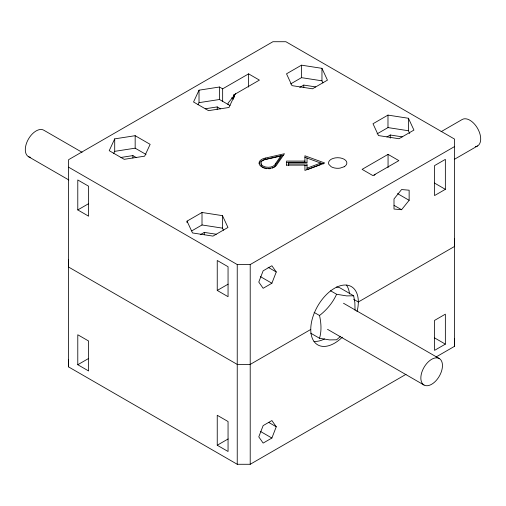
<?xml version="1.0" encoding="UTF-8"?>
<svg xmlns="http://www.w3.org/2000/svg" width="506" height="506" viewBox="0 0 506 506"><rect width="100%" height="100%" fill="white"/><g stroke="black" fill="none" stroke-linecap="round" stroke-linejoin="round"><path stroke-width="0.76" d="M406.021 374.326L250.211 464.28L237.238 464.28L68.595 366.913L68.595 359.424M77.785 364.725L77.785 334.763L88.601 341.006L88.601 370.968L77.785 364.725L88.664 358.444M77.785 209.927L77.785 179.965L88.601 186.208L88.601 216.17L77.785 209.927L88.664 203.646M113.736 153.432L114.704 151.345L114.704 138.865L135.165 135.697L150.143 144.349L144.659 156.158L124.198 159.327L109.22 150.68L114.704 138.865M132.882 157.961L132.882 155.601L120.947 157.448M146.057 154.469L135.165 148.182L135.165 135.697M187.03 222.697L187.03 221.135L202.008 212.488L222.476 215.651L227.959 227.466L212.975 236.112L192.514 232.95L187.03 221.135M198.055 104.748L199.022 102.661L199.022 90.182L219.49 87.013L222.653 88.841L248.598 73.863L259.407 80.106L233.462 95.084L233.462 98.986M191.799 230.869L202.008 224.968L202.008 212.488M204.297 234.746L204.297 232.387L216.233 234.234M217.245 290.444L217.245 260.482L228.054 266.725L228.054 296.687L217.245 290.444L228.124 284.163M217.2 109.277L217.2 106.918L205.265 108.765M230.085 105.615L219.49 99.499L219.49 87.013M223.443 230.217L222.476 228.136L222.476 215.651M228.061 104.698L228.061 103.142L233.734 96.083M234.468 97.222L234.468 95.666L233.462 95.084M68.595 167.176L237.238 264.549L237.238 464.28M454.546 146.576L250.211 264.549L250.211 464.28M265.214 158.106A9.171 5.294 0 0 0 262.228 167.119A9.171 5.294 0 0 0 277.237 164.108L284.461 153.742L265.214 158.106L265.214 159.605L268.294 158.909M272.298 168.074A7.248 4.187 0 0 0 274.752 166.43L275.447 165.222L275.447 163.729L281.039 155.696L264.157 159.649A7.248 4.187 0 0 0 263.487 166.278A7.248 4.187 0 0 0 274.752 164.937L275.447 163.729M281.039 155.696L281.039 157.195L275.447 165.222M286.573 165.285L286.573 161.085L304.922 161.085M288.679 165.418L288.679 162.306L307.028 162.306M290.602 83.945L301.494 77.658L301.494 65.173L321.961 68.335L327.445 80.15L312.461 88.803L292 85.634L286.516 73.819L301.494 65.173M303.783 87.43L303.783 85.078L315.719 86.918M307.028 162.369L307.028 157.999M322.929 82.908L321.961 80.821L321.961 68.335M377.084 133.875L387.982 127.588L387.982 115.102L408.443 118.271L413.927 130.086L398.949 138.733L378.482 135.564L373.004 123.755L387.982 115.102M390.265 138.151L390.265 135.007L402.2 136.854M409.733 133.533L408.443 130.75L408.443 118.271M409.139 200.306L409.139 190.212L401.574 189.541L394.003 198.953L394.003 209.041L401.574 209.718L409.139 200.306L397.552 193.615M445.356 189.333L445.356 159.371L434.546 165.614L434.546 195.575L445.356 189.333L434.477 183.052M436.09 356.964L454.546 346.313L454.546 338.824M355.054 310.229L354.851 302.569L353.675 295.789L339.431 287.566L336.56 287.022M340.627 336.288L336.604 339.792L329.589 339.912L319.526 338.267C321.74 330.842 321.177 322.98 319.526 315.504L314.099 312.373M271.886 283.24L276.257 271.981L271.886 265.764L263.152 270.805L258.781 282.07L263.152 288.287L271.886 283.24L260.299 276.548M271.886 438.038L276.257 426.773L271.886 420.562L263.152 425.603L258.781 436.868L263.152 443.079L271.886 438.038L260.299 431.346M199.022 90.182L193.539 101.997L208.523 110.643L228.984 107.481L234.468 95.666M353.675 295.789L346.661 295.902L336.604 294.264C332.79 302.658 326.787 309.862 319.526 315.504M234.683 94.907L235.625 93.73M374.143 175.424L375.085 174.247M299.748 87.405L303.783 85.078M200.262 234.714L204.297 232.387M386.907 136.949L390.265 135.007M388.058 154.381L362.113 169.358L372.922 175.601L398.867 160.623L388.058 154.381L388.058 167.606M441.068 131.705L462.244 119.479A15.288 8.83 60 0 1 478.467 130.074A15.288 8.83 60 0 1 475.292 146.651M454.306 159.371L477.531 145.962M310.76 329.457L250.211 364.415L237.238 364.415L68.595 267.048L68.595 159.687L272.924 41.72L285.896 41.72L454.546 139.087L454.546 246.447L358.33 301.993L353.669 299.305M217.245 445.242L228.054 451.485L228.054 421.523L217.245 415.281L217.245 445.242L228.124 438.961M445.356 344.131L434.546 350.367L434.546 320.412L445.356 314.169L445.356 344.131L434.477 337.85M307.028 168.188L320.817 163.027L320.817 164.52L307.028 169.687L307.028 163.919L288.679 163.919M269.831 158.555L283.689 155.412M199.022 102.661L219.49 99.499M114.704 151.345L135.165 148.182M286.573 162.584L304.922 162.584L304.922 155.791L324.725 163.008L304.922 170.427L304.922 165.133L286.573 165.133M304.732 165.418L307.028 165.418M237.238 264.549L250.211 264.549M301.494 77.658L321.961 80.821M387.982 127.588L408.443 130.75M202.008 224.968L222.476 228.136M304.922 157.29L323.258 163.976M231.609 97.81L233.652 98.986M394.073 205.392L401.574 209.718M217.2 106.918L220.565 108.86M132.882 155.601L136.24 157.543M330.5 290.741L336.604 294.264M82.08 152.312L43.756 130.187A15.288 8.83 -60 0 0 27.533 140.782A15.288 8.83 -60 0 0 30.708 157.36M343.492 303.239L439.303 358.552A15.288 8.83 -60 0 1 434.452 382.239A15.288 8.83 -60 0 1 421.213 374.592A15.288 8.83 -60 0 1 439.303 358.552M268.079 267.257L276.257 271.981M28.469 156.67L68.841 179.978M327.521 329.324L424.009 385.034M310.709 333.176L319.526 338.267M268.762 422.447L276.257 426.773M454.546 238.952L454.546 346.313M248.598 73.863L248.598 87.089M222.653 88.841L222.653 101.326M68.595 259.553L68.595 366.913M342.315 337.192A33.636 19.418 -60 0 1 310.905 332.417A33.636 19.418 -60 0 1 337.179 286.908A33.636 19.418 -60 0 1 357.021 311.721M346.49 285.112A33.636 19.418 -60 0 1 349.519 293.91M324.517 338.944A33.636 19.418 -60 0 1 314.005 341.379M259.217 163.615A9.171 5.294 0 0 1 264.474 159.776M270.609 168.561A7.248 4.187 0 0 1 268.756 168.783M266.864 168.719A7.248 4.187 0 0 1 265.65 168.523M264.511 168.201A7.248 4.187 0 0 1 261.109 163.824M344.188 166.752L340.07 168.125A9.171 5.294 0 0 1 331.209 166.752L328.837 164.38A9.171 5.294 0 0 1 340.07 157.891A9.171 5.294 0 0 1 344.188 166.752"/></g></svg>
